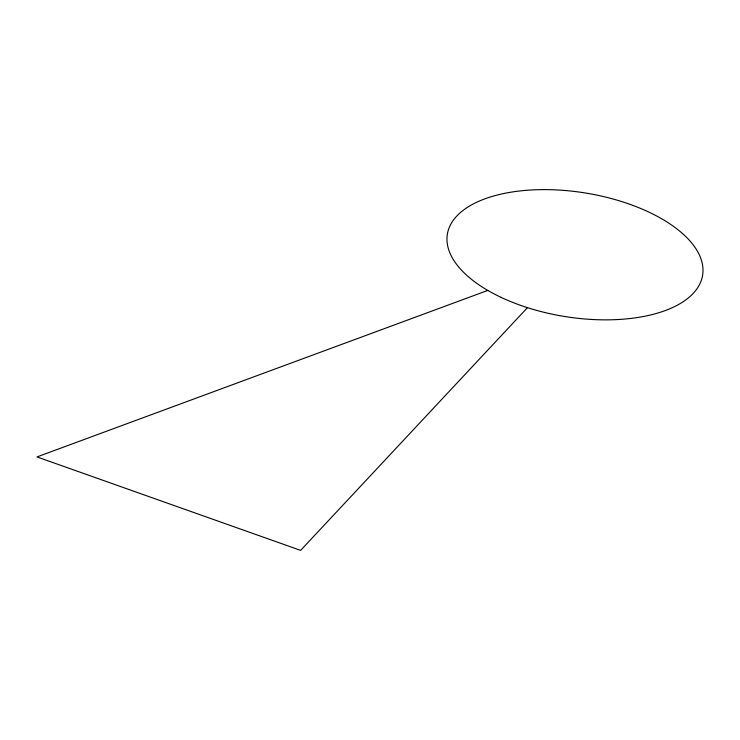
<?xml version="1.0" encoding="UTF-8"?>
<svg xmlns="http://www.w3.org/2000/svg" width="740" height="740" viewBox="0 0 740 740"><rect width="100%" height="100%" fill="white"/><g stroke="black" fill="none" stroke-linecap="round" stroke-linejoin="round"><path stroke-width="1.11" d="M527.472 307.646L300.625 550.384L37 456.922L487.799 290.422M501.193 297.415A129.269 62.623 9.1 0 0 702.491 275.918A129.269 62.623 9.1 0 0 521.265 190.8A129.269 62.623 9.1 0 0 501.193 297.415"/></g></svg>
